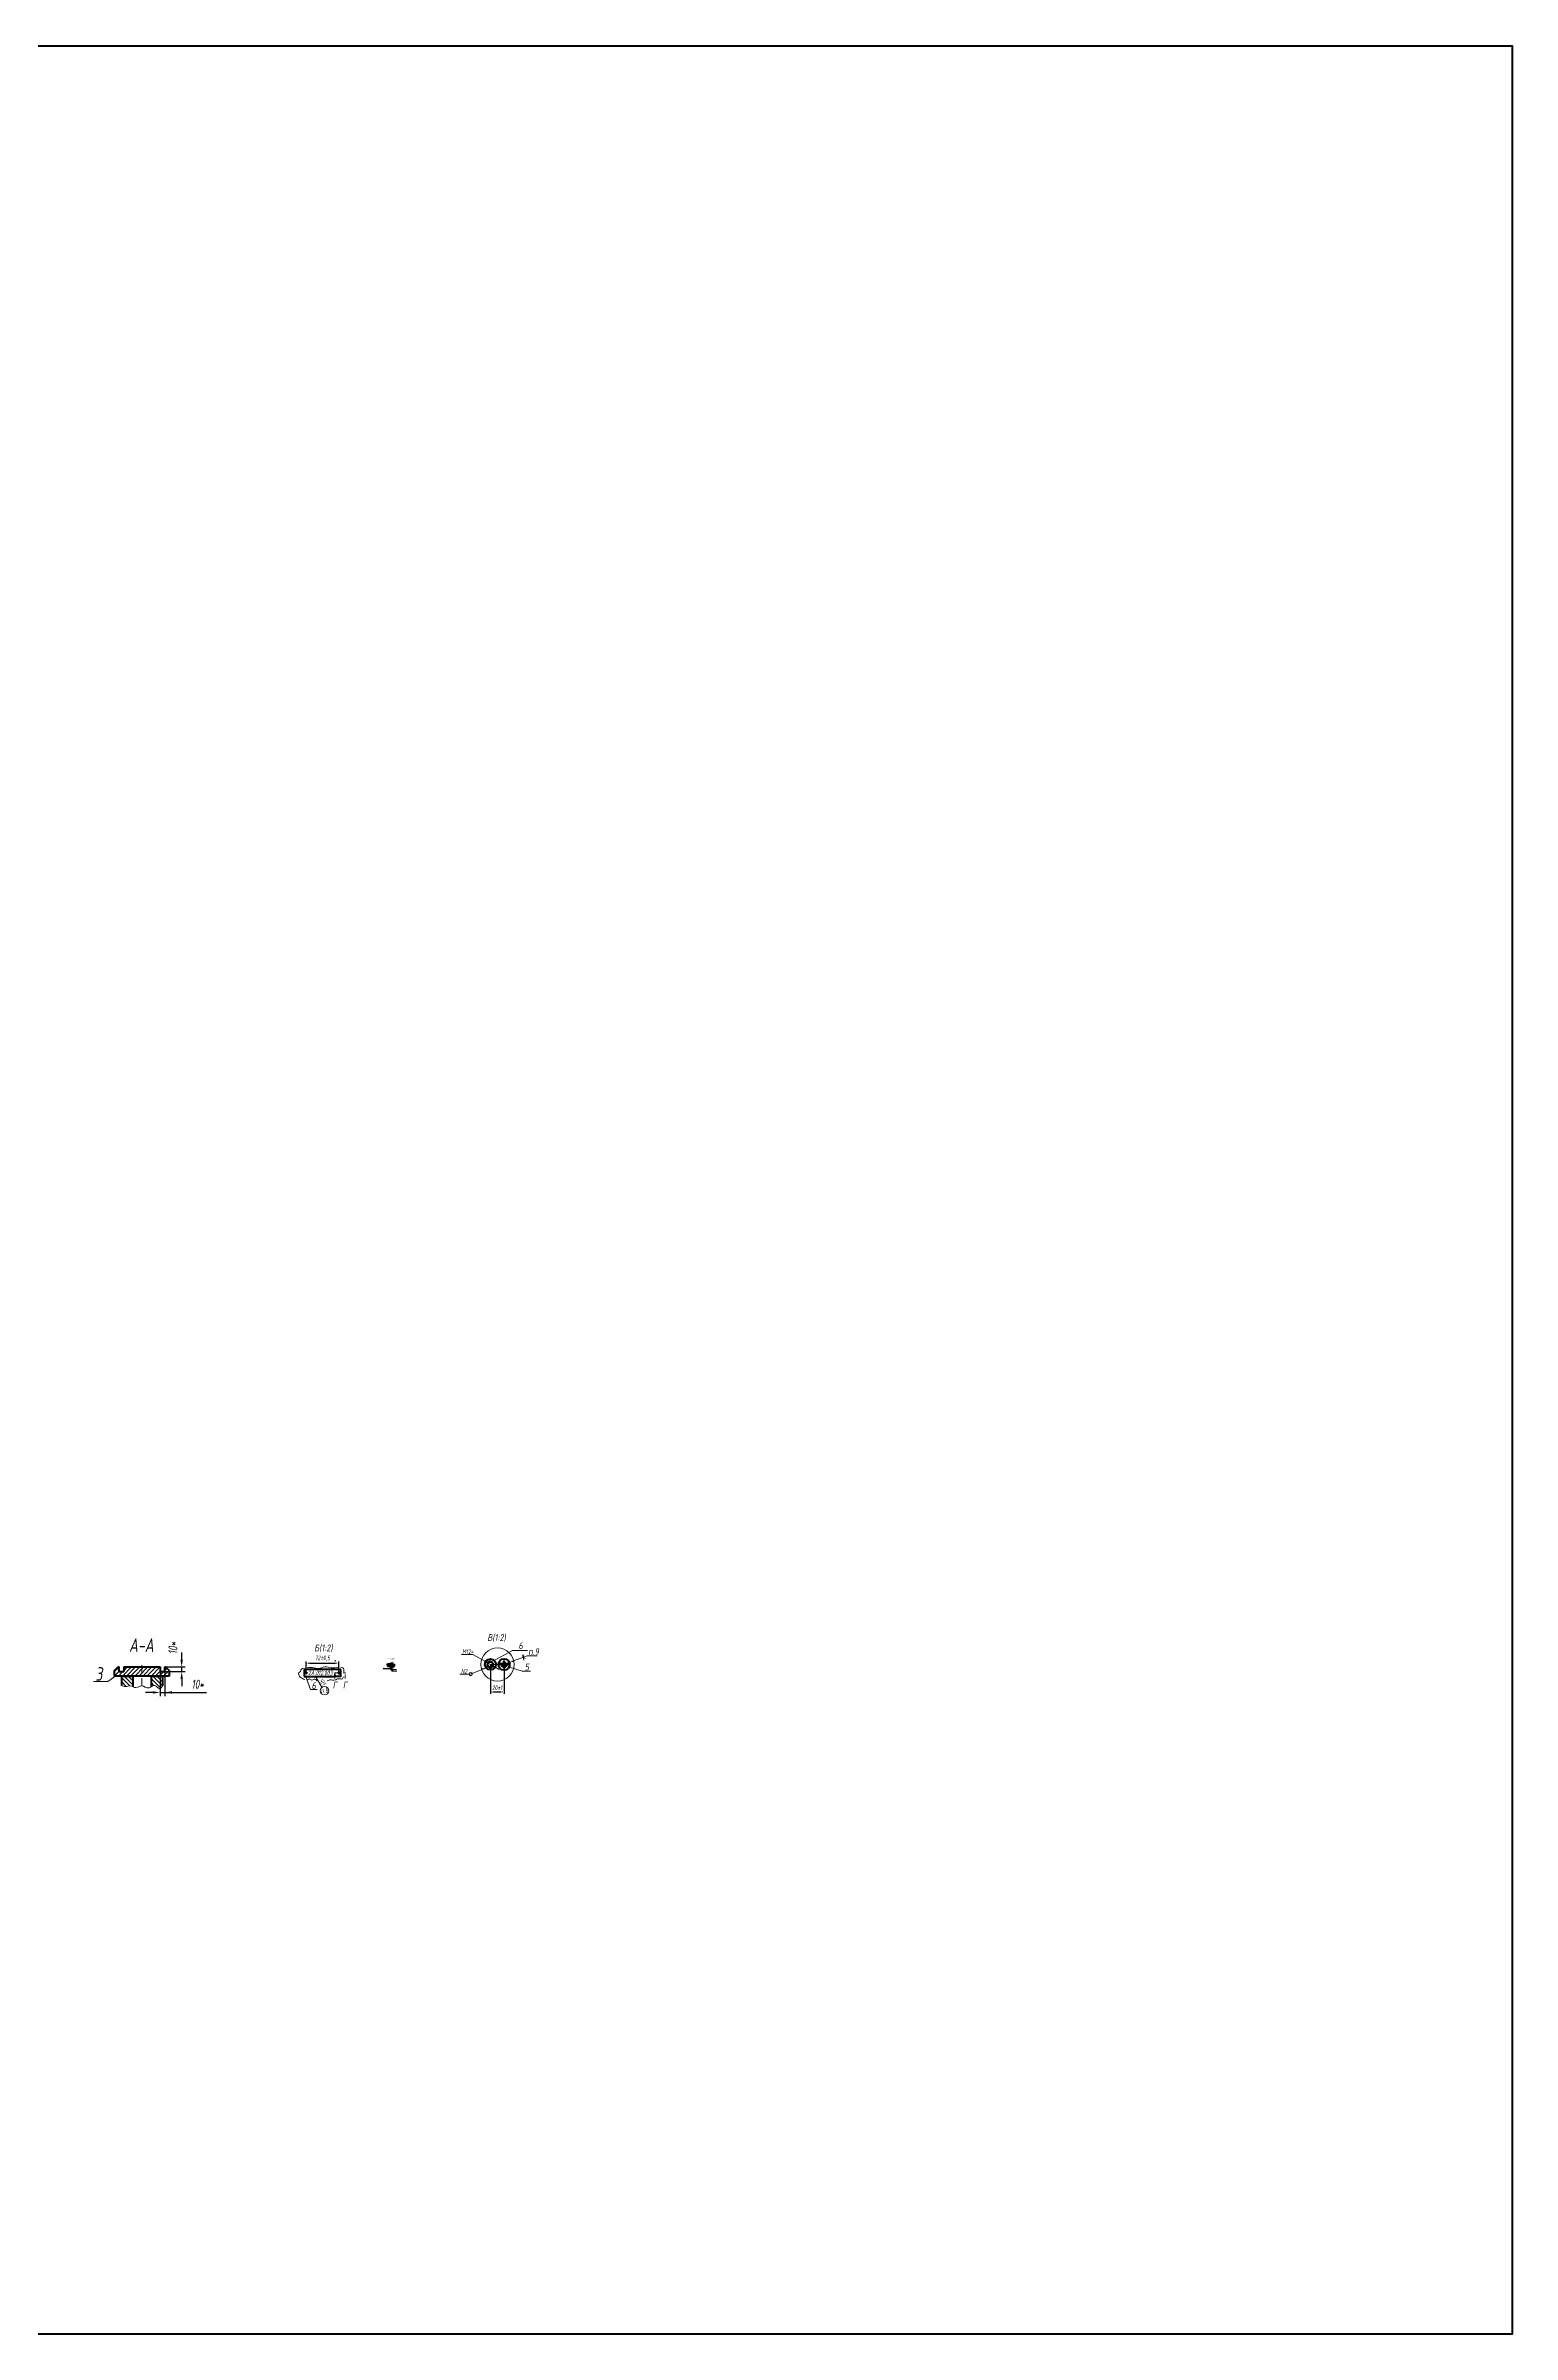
# Model space of a CAD drawing. Header units: millimetres. Extents: x 46486 to 69721, y 30372 to 52690.
# Drawn here: x 49537 to 52757, y 31517 to 36541 of the extents above; entities that cross this region are included whole.
import ezdxf

# ---------------------------------------------------------------- set-up
doc = ezdxf.new("R2010")
doc.units = ezdxf.units.MM
doc.linetypes.add('CENTER2', pattern=[28.575, 19.05, -3.175, 3.175, -3.175])
doc.linetypes.add('CENTERX2', pattern=[20.32, 12.7, -2.54, 2.54, -2.54])
doc.layers.add('РАЗМЕРЫ', color=7, linetype='Continuous', lineweight=18)
doc.styles.get("Standard").update_dxf_attribs({"font": 'simplex.shx', "width": 0.7, "oblique": 10})
doc.dimstyles.new('Stand2', dxfattribs={"dimtxt": 10, "dimasz": 8, "dimexe": 4, "dimexo": 0, "dimgap": 4, "dimtad": 1, "dimdec": 0, "dimzin": 0, "dimdsep": 46, "dimtxsty": 'Standard', "dimcen": 0, "dimadec": 0, "dimazin": 0, "dimtfac": 1, "dimtdec": 0, "dimtmove": 0, "dimatfit": 3, "dimfxl": 0.18, "dimtolj": 1, "dimtzin": 0, "dimarcsym": 0})
doc.dimstyles.new('STAND2-1', dxfattribs={"dimtxt": 2.5, "dimasz": 2, "dimexe": 2, "dimexo": 0, "dimgap": 1, "dimtad": 1, "dimdec": 0, "dimzin": 0, "dimdsep": 46, "dimtxsty": 'Standard', "dimcen": 0, "dimadec": 0, "dimazin": 0, "dimtfac": 1, "dimtdec": 0, "dimtmove": 0, "dimatfit": 3, "dimfxl": 3, "dimtolj": 1, "dimtzin": 0, "dimarcsym": 1})
doc.dimstyles.new('Stand4', dxfattribs={"dimtxt": 20, "dimasz": 16, "dimexe": 8, "dimexo": 0, "dimgap": 8, "dimtad": 1, "dimdec": 0, "dimzin": 0, "dimdsep": 46, "dimtxsty": 'Standard', "dimcen": 0, "dimadec": 0, "dimazin": 0, "dimtfac": 1, "dimtdec": 0, "dimtmove": 0, "dimatfit": 3, "dimfxl": 0.18, "dimtolj": 1, "dimtzin": 0, "dimarcsym": 0})

# ---------------------------------------------------------------- blocks, each defined once
blk = doc.blocks.new('*D5994')
at = {"layer": 'РАЗМЕРЫ', "color": 0, "lineweight": 18, "insert": (49747.1, 33029.3), "char_height": 30, "attachment_point": 5, "rotation": 359.8985}
blk.add_mtext('\\A1;А-А', dxfattribs=at)
blk = doc.blocks.new('*D5995')
at = {"layer": 'РАЗМЕРЫ', "color": 0, "lineweight": 18, "insert": (49653.7, 32966.1), "char_height": 30, "attachment_point": 5, "rotation": 359.8985}
blk.add_mtext('\\A1;3', dxfattribs=at)
blk = doc.blocks.new('*D5996')
at = {"layer": 'DEFPOINTS', "color": 0, "lineweight": 18}
for p in [(49798.3, 32981.4), (49798.3, 32971.4), (49835.6, 32981.4)]:
    blk.add_point(p, dxfattribs=at)
at = {"layer": 'РАЗМЕРЫ', "color": 0, "lineweight": -2}
for p, q in [((49835.6, 32997.4), (49835.6, 33013.4)), ((49798.3, 32981.4), (49843.6, 32981.4)), ((49798.3, 32971.4), (49843.6, 32971.4)), ((49835.6, 32971.4), (49835.6, 32981.4)), ((49835.6, 32955.4), (49835.6, 32939.4))]:
    blk.add_line(p, q, dxfattribs=at)
at = {"layer": 'РАЗМЕРЫ', "color": 0, "lineweight": 18}
for points in [[(49832.9, 32997.4), (49838.2, 32997.4), (49835.6, 32981.4)], [(49838.2, 32955.4), (49832.9, 32955.4), (49835.6, 32971.4)]]:
    blk.add_solid(points, dxfattribs=at)
at = {"layer": 'РАЗМЕРЫ', "color": 0, "lineweight": 18, "insert": (49816.4, 33022.9), "char_height": 20, "attachment_point": 5, "rotation": 90}
blk.add_mtext('\\A1;10*', dxfattribs=at)
blk = doc.blocks.new('*D5997')
at = {"layer": 'DEFPOINTS', "color": 0, "lineweight": 18}
for p in [(49788.3, 32971.4), (49798.3, 32971.4), (49798.3, 32925.5)]:
    blk.add_point(p, dxfattribs=at)
at = {"layer": 'РАЗМЕРЫ', "color": 0, "lineweight": -2}
for p, q in [((49788.3, 32971.4), (49788.3, 32917.5)), ((49798.3, 32971.4), (49798.3, 32917.5)), ((49772.3, 32925.5), (49756.3, 32925.5)), ((49788.3, 32925.5), (49798.3, 32925.5)), ((49798.3, 32925.5), (49889.9, 32925.5)), ((49798.3, 32925.5), (49889.9, 32925.5)), ((49814.3, 32925.5), (49830.3, 32925.5))]:
    blk.add_line(p, q, dxfattribs=at)
at = {"layer": 'РАЗМЕРЫ', "color": 0, "lineweight": 18}
for points in [[(49772.3, 32922.9), (49772.3, 32928.2), (49788.3, 32925.5)], [(49814.3, 32928.2), (49814.3, 32922.9), (49798.3, 32925.5)]]:
    blk.add_solid(points, dxfattribs=at)
at = {"layer": 'РАЗМЕРЫ', "color": 0, "lineweight": 18, "insert": (49870.7, 32943.5), "char_height": 20, "attachment_point": 5}
blk.add_mtext('\\A1;10*', dxfattribs=at)
blk = doc.blocks.new('*D5998')
at = {"layer": 'DEFPOINTS', "color": 0, "lineweight": 18}
for p in [(50108.8, 32968.1), (50180.8, 32989.8), (50180.8, 32968.1)]:
    blk.add_point(p, dxfattribs=at)
at = {"layer": 'РАЗМЕРЫ', "color": 0, "lineweight": -2}
for p, q in [((50108.8, 32968.1), (50108.8, 32993.8)), ((50116.8, 32989.8), (50172.8, 32989.8)), ((50180.8, 32968.1), (50180.8, 32993.8))]:
    blk.add_line(p, q, dxfattribs=at)
at = {"layer": 'РАЗМЕРЫ', "color": 0, "lineweight": 18}
for points in [[(50116.8, 32991.2), (50116.8, 32988.5), (50108.8, 32989.8)], [(50172.8, 32988.5), (50172.8, 32991.2), (50180.8, 32989.8)]]:
    blk.add_solid(points, dxfattribs=at)
at = {"layer": 'РАЗМЕРЫ', "color": 0, "lineweight": 18, "insert": (50144.8, 33000.2), "char_height": 10, "attachment_point": 5}
blk.add_mtext('\\A1;72±0,5', dxfattribs=at)
blk = doc.blocks.new('*D5999')
at = {"layer": 'РАЗМЕРЫ', "color": 0, "lineweight": 18, "insert": (50140.1, 32968.3), "char_height": 10, "attachment_point": 5, "rotation": 359.6202}
blk.add_mtext('\\A1;2А.012.003', dxfattribs=at)
blk = doc.blocks.new('*D6000')
at = {"layer": 'РАЗМЕРЫ', "color": 0, "lineweight": 18, "insert": (50146.9, 33022.4), "char_height": 15, "attachment_point": 5, "rotation": 359.8985}
blk.add_mtext('\\A1;Б(1:2)', dxfattribs=at)
blk = doc.blocks.new('*D6001')
at = {"layer": 'РАЗМЕРЫ', "color": 0, "lineweight": 18, "insert": (50149.2, 32929.9), "char_height": 10, "attachment_point": 5, "rotation": 4.759}
blk.add_mtext('\\A1;п.8', dxfattribs=at)
blk = doc.blocks.new('*D6002')
at = {"layer": 'РАЗМЕРЫ', "color": 0, "lineweight": 18, "insert": (50145.2, 32948.6), "char_height": 10, "attachment_point": 5, "rotation": 304.2193}
blk.add_mtext('\\A1;ЧН', dxfattribs=at)
blk = doc.blocks.new('*D6003')
at = {"layer": 'РАЗМЕРЫ', "color": 0, "lineweight": 18, "insert": (50125.6, 32940.6), "char_height": 15, "attachment_point": 5, "rotation": 0.1751}
blk.add_mtext('\\A1;6', dxfattribs=at)
blk = doc.blocks.new('*D6004')
at = {"layer": 'РАЗМЕРЫ', "color": 0, "lineweight": 18, "insert": (50172.1, 32941.9), "char_height": 15, "attachment_point": 5, "rotation": 359.8985}
blk.add_mtext('\\A1;Г', dxfattribs=at)
blk = doc.blocks.new('*D6005')
at = {"layer": 'РАЗМЕРЫ', "color": 0, "lineweight": 18, "insert": (50194.5, 32941.9), "char_height": 15, "attachment_point": 5, "rotation": 359.8985}
blk.add_mtext('\\A1;Г', dxfattribs=at)
blk = doc.blocks.new('*D6006')
at = {"layer": 'РАЗМЕРЫ', "color": 0, "lineweight": 18, "insert": (50527.1, 33045.2), "char_height": 15, "attachment_point": 5, "rotation": 359.8985}
blk.add_mtext('\\A1;В(1:2)', dxfattribs=at)
blk = doc.blocks.new('*D6007')
at = {"layer": 'РАЗМЕРЫ', "color": 0, "lineweight": 18, "insert": (50579.9, 33028.3), "char_height": 15, "attachment_point": 5, "rotation": 0.1015}
blk.add_mtext('\\A1;6', dxfattribs=at)
blk = doc.blocks.new('*D6008')
at = {"layer": 'РАЗМЕРЫ', "color": 0, "lineweight": 18, "insert": (50593.7, 32981.5), "char_height": 15, "attachment_point": 5, "rotation": 0.1015}
blk.add_mtext('\\A1;5', dxfattribs=at)
blk = doc.blocks.new('*D6009')
at = {"layer": 'РАЗМЕРЫ', "color": 0, "lineweight": 18, "insert": (50608.2, 33014.8), "char_height": 15, "attachment_point": 5, "rotation": 0.1015}
blk.add_mtext('\\A1;п.9', dxfattribs=at)
blk = doc.blocks.new('*D6010')
at = {"layer": 'DEFPOINTS', "color": 0, "lineweight": 18}
for p in [(50513.4, 32987), (50543.4, 32987), (50543.4, 32926.5)]:
    blk.add_point(p, dxfattribs=at)
at = {"layer": 'РАЗМЕРЫ', "color": 0, "lineweight": -2}
for p, q in [((50513.4, 32987), (50513.4, 32922.5)), ((50543.4, 32987), (50543.4, 32922.5)), ((50521.4, 32926.5), (50535.4, 32926.5))]:
    blk.add_line(p, q, dxfattribs=at)
at = {"layer": 'РАЗМЕРЫ', "color": 0, "lineweight": 18}
for points in [[(50521.4, 32927.9), (50521.4, 32925.2), (50513.4, 32926.5)], [(50535.4, 32925.2), (50535.4, 32927.9), (50543.4, 32926.5)]]:
    blk.add_solid(points, dxfattribs=at)
at = {"layer": 'РАЗМЕРЫ', "color": 0, "lineweight": 18, "insert": (50528.4, 32935.9), "char_height": 10, "attachment_point": 5}
blk.add_mtext('\\A1;20±1', dxfattribs=at)
blk = doc.blocks.new('*D6011')
at = {"layer": 'РАЗМЕРЫ', "color": 0, "lineweight": 18, "insert": (50464.1, 33015.2), "char_height": 10, "attachment_point": 5, "rotation": 0.1015}
blk.add_mtext('\\A1;М12*', dxfattribs=at)
blk = doc.blocks.new('*D6012')
at = {"layer": 'РАЗМЕРЫ', "color": 0, "lineweight": 18, "insert": (50455.8, 32971.9), "char_height": 10, "attachment_point": 5, "rotation": 0.1015}
blk.add_mtext('\\A1;N2', dxfattribs=at)
blk = doc.blocks.new('*D6013')
at = {"layer": 'РАЗМЕРЫ', "color": 0, "lineweight": 18, "insert": (50295.9, 32999.3), "char_height": 3.75, "attachment_point": 5, "rotation": 359.8985}
blk.add_mtext('\\A1;Г-Г(2:1)', dxfattribs=at)
blk = doc.blocks.new('*D6014')
at = {"layer": 'РАЗМЕРЫ', "color": 0, "lineweight": 18, "insert": (50299, 32992.5), "char_height": 3.75, "attachment_point": 5, "rotation": 359.8985}
blk.add_mtext('\\A1;7', dxfattribs=at)
blk = doc.blocks.new('*D6015')
at = {"layer": 'DEFPOINTS', "color": 0, "lineweight": 18}
for p in [(50294.3, 32982), (50295.9, 32982), (50295.9, 32977)]:
    blk.add_point(p, dxfattribs=at)
at = {"layer": 'РАЗМЕРЫ', "color": 0, "lineweight": -2}
for p, q in [((50294.3, 32977), (50278.2, 32977)), ((50294.3, 32977), (50278.2, 32977)), ((50292.3, 32977), (50290.3, 32977)), ((50294.3, 32982), (50294.3, 32975)), ((50294.3, 32977), (50295.9, 32977)), ((50295.9, 32982), (50295.9, 32975)), ((50297.9, 32977), (50299.9, 32977))]:
    blk.add_line(p, q, dxfattribs=at)
at = {"layer": 'РАЗМЕРЫ', "color": 0, "lineweight": 18}
for points in [[(50292.3, 32976.7), (50292.3, 32977.3), (50294.3, 32977)], [(50297.9, 32977.3), (50297.9, 32976.7), (50295.9, 32977)]]:
    blk.add_solid(points, dxfattribs=at)
at = {"layer": 'РАЗМЕРЫ', "color": 0, "lineweight": 18, "insert": (50282.8, 32979.3), "char_height": 2.5, "attachment_point": 5}
blk.add_mtext('\\A1;М3-7Н', dxfattribs=at)
blk = doc.blocks.new('*D6016')
at = {"layer": 'РАЗМЕРЫ', "color": 0, "lineweight": 18, "insert": (50303.5, 32974), "char_height": 2.5, "attachment_point": 5, "rotation": 359.8985}
blk.add_mtext('\\A1;Ra 6,3', dxfattribs=at)

msp = doc.modelspace()

# ---------------------------------------------------------------- hatches: boundary and pattern name
at = {"layer": 'РАЗМЕРЫ', "lineweight": 18}
h = msp.add_hatch(dxfattribs=at)
h.set_pattern_fill('ANSI31', color=256, scale=2)
h.set_pattern_definition([(45, (-1077454.003, -805168.538), (-4.49012806, 4.49012806), [])])
edge = h.paths.add_edge_path()
edge.add_line((49688.32, 32961.41), (49808.32, 32961.41))
edge.add_line((49688.32, 32961.41), (49688.32, 32973.41))
edge.add_line((49688.32, 32973.41), (49696.32, 32981.41))
edge.add_line((49696.32, 32981.41), (49698.32, 32981.41))
edge.add_line((49698.32, 32971.41), (49698.32, 32981.41))
edge.add_line((49698.32, 32971.41), (49708.32, 32971.41))
edge.add_line((49708.32, 32981.41), (49708.32, 32971.41))
edge.add_line((49708.32, 32981.41), (49788.32, 32981.41))
edge.add_line((49788.32, 32981.41), (49788.32, 32971.41))
edge.add_line((49788.32, 32971.41), (49798.32, 32971.41))
edge.add_line((49798.32, 32971.41), (49798.32, 32981.41))
edge.add_line((49798.32, 32981.41), (49800.32, 32981.41))
edge.add_line((49800.32, 32981.41), (49808.32, 32973.41))
edge.add_line((49808.32, 32973.41), (49808.32, 32961.41))
h = msp.add_hatch(dxfattribs=at)
h.set_pattern_fill('ANSI31', color=256, scale=2, angle=90)
h.set_pattern_definition([(135, (-1077454.003, -805168.538), (-4.49012806, -4.49012806), [])])
edge = h.paths.add_edge_path()
edge.add_spline(control_points=[(49768.32, 32937.51), (49771.17, 32939.42), (49777.82, 32945.06), (49786.38, 32928.81), (49791.3, 32936.77), (49793.32, 32940.04)], knot_values=[67.6653919, 67.6653919, 67.6653919, 67.6653919, 76.9127538, 89.8519197, 98.9022841, 98.9022841, 98.9022841, 98.9022841], weights=[1, 1, 1, 1, 1, 1], degree=3, periodic=0)
edge.add_line((49768.32, 32961.41), (49768.32, 32937.51))
edge.add_line((49768.32, 32961.41), (49793.32, 32961.41))
edge.add_line((49793.32, 32961.41), (49793.32, 32940.04))
edge = h.paths.add_edge_path()
edge.add_line((49703.32, 32961.41), (49703.32, 32940.95))
edge.add_line((49703.32, 32961.41), (49728.32, 32961.41))
edge.add_line((49728.32, 32961.41), (49728.32, 32938.31))
edge.add_spline(control_points=[(49703.32, 32940.95), (49706.41, 32939.66), (49712.77, 32936.98), (49721.35, 32941.42), (49726.48, 32939.16), (49728.32, 32938.31)], knot_values=[0, 0, 0, 0, 9.6504101, 19.8673542, 25.6651638, 25.6651638, 25.6651638, 25.6651638], weights=[1, 1, 1, 1, 1, 1], degree=3, periodic=0)
h = msp.add_hatch(color=0, dxfattribs=at)
h.dxf.hatch_style = 1
h.paths.add_polyline_path([(50172.15, 32968.42), (50173.15, 32962.42), (50171.15, 32962.42)])
h = msp.add_hatch(color=0, dxfattribs=at)
h.dxf.hatch_style = 1
h.paths.add_polyline_path([(50195.49, 32962.42), (50193.49, 32962.42), (50194.49, 32968.42)])
h = msp.add_hatch(dxfattribs=at)
h.set_pattern_fill('ANSI31', color=256, scale=0.25, angle=90)
h.set_pattern_definition([(135, (-1074389.4981, -807896.0214), (-0.56126600757, -0.56126600757), [])])
edge = h.paths.add_edge_path()
edge.add_spline(control_points=[(50293.5, 32981.98), (50293.17, 32981.98), (50292.35, 32981.98), (50291.16, 32982.71), (50289.75, 32981.91), (50288.31, 32983.06), (50288.62, 32984.63), (50287.54, 32985.86), (50287.93, 32986.82), (50287.95, 32987.32)], knot_values=[0, 0, 0, 0, 0.9734268, 2.4618059, 3.7743078, 5.2073745, 6.8432284, 8.1362824, 9.603595, 9.603595, 9.603595, 9.603595], weights=[1, 1, 1, 1, 1, 1, 1, 1, 1, 1], degree=3, periodic=0)
edge.add_line((50287.95, 32987.32), (50294.28, 32987.32))
edge.add_line((50294.28, 32982.02), (50294.28, 32987.32))
edge.add_spline(control_points=[(50293.5, 32981.98), (50293.76, 32982), (50294.02, 32982.02), (50294.28, 32982.02), (50294.28, 32982.02)], knot_values=[0, 0, 0, 0, 0.7850896, 0.7850898, 0.7850898, 0.7850898, 0.7850898], weights=[1, 1, 1, 1, 1], degree=3, periodic=0)
edge = h.paths.add_edge_path()
edge.add_line((50295.88, 32987.32), (50301.93, 32987.32))
edge.add_line((50301.93, 32987.32), (50301.92, 32982.34))
edge.add_spline(control_points=[(50295.88, 32982.02), (50296.61, 32982.04), (50297.97, 32982.58), (50299.76, 32981.59), (50300.94, 32982.45), (50301.62, 32982.37), (50301.92, 32982.34)], knot_values=[2.3935937, 2.3935937, 2.3935937, 2.3935937, 4.5853584, 6.5524141, 7.6387886, 8.5449006, 8.5449006, 8.5449006, 8.5449006], weights=[1, 1, 1, 1, 1, 1, 1], degree=3, periodic=0)
edge.add_line((50295.88, 32987.32), (50295.88, 32982.02))
h = msp.add_hatch(dxfattribs=at)
h.set_pattern_fill('ANSI31', color=256, scale=0.25)
h.set_pattern_definition([(45, (-1074389.4981, -807896.0214), (-0.56126600757, 0.56126600757), [])])
edge = h.paths.add_edge_path()
edge.add_spline(control_points=[(50287.95, 32987.32), (50287.95, 32987.32), (50287.97, 32987.66), (50287.89, 32987.99), (50287.82, 32988.32)], knot_values=[9.603595, 9.603595, 9.603595, 9.603595, 9.6035953, 10.6115777, 10.6115777, 10.6115777, 10.6115777], weights=[1, 1, 1, 1, 1], degree=3, periodic=0)
edge.add_line((50287.82, 32988.32), (50294.18, 32988.32))
edge.add_line((50294.18, 32988.32), (50294.18, 32987.32))
edge.add_line((50287.95, 32987.32), (50294.18, 32987.32))
edge = h.paths.add_edge_path()
edge.add_line((50299.14, 32988.32), (50299.14, 32987.32))
edge.add_line((50295.98, 32987.32), (50299.14, 32987.32))
edge.add_line((50295.98, 32988.32), (50295.98, 32987.32))
edge.add_line((50295.98, 32988.32), (50299.14, 32988.32))
h = msp.add_hatch(color=0, dxfattribs=at)
h.dxf.hatch_style = 1
h.paths.add_polyline_path([(50295.11, 32975.14), (50294.28, 32976.99), (50295.67, 32975.51)])
h = msp.add_hatch(color=0, dxfattribs=at)
h.dxf.hatch_style = 1
h.paths.add_polyline_path([(50493.72, 32978.02), (50496.07, 32976.38), (50504, 32979.55)])
h = msp.add_hatch(color=0, dxfattribs=at)
h.dxf.hatch_style = 1
edge = h.paths.add_edge_path()
edge.add_arc((50513.44, 32986.96), 12, 325.86157, 335.3562)
edge.add_line((50524.35, 32981.95), (50519.62, 32983.67))
edge.add_arc((50513.44, 32986.96), 7, 329.24725, 331.97049, ccw=False)
edge.add_line((50519.45, 32983.38), (50523.37, 32980.22))
edge = h.paths.add_edge_path()
edge.add_line((50524.35, 32981.95), (50526.29, 32981.25))
edge.add_line((50526.29, 32981.25), (50524.98, 32978.92))
edge.add_line((50524.98, 32978.92), (50523.37, 32980.22))
edge.add_arc((50513.44, 32986.96), 12, 325.86157, 335.3562)
edge = h.paths.add_edge_path()
edge.add_arc((50513.44, 32986.96), 12, 145.86153, 155.35617)
edge.add_line((50502.53, 32991.96), (50500.59, 32992.67))
edge.add_line((50500.59, 32992.67), (50501.9, 32994.99))
edge.add_line((50501.9, 32994.99), (50503.51, 32993.69))
edge = h.paths.add_edge_path()
edge.add_line((50507.42, 32990.54), (50503.51, 32993.69))
edge.add_arc((50513.44, 32986.96), 12, 145.86153, 155.35617)
edge.add_line((50502.53, 32991.96), (50507.26, 32990.25))
edge.add_arc((50513.44, 32986.96), 7, 149.24725, 151.97049, ccw=False)
edge = h.paths.add_edge_path()
edge.add_line((50518.67, 32984.01), (50519.62, 32983.67))
edge.add_arc((50513.44, 32986.96), 7, 329.24725, 331.97049, ccw=False)
edge.add_line((50519.45, 32983.38), (50518.67, 32984.01))
edge = h.paths.add_edge_path()
edge.add_line((50508.21, 32989.9), (50507.42, 32990.54))
edge.add_arc((50513.44, 32986.96), 7, 149.24725, 151.97049)
edge.add_line((50507.26, 32990.25), (50508.21, 32989.9))
h = msp.add_hatch(color=256, dxfattribs=at)
h.dxf.hatch_style = 1
h.paths.add_polyline_path([(50555.25, 32991.04), (50563.96, 32996.23), (50564.57, 32994.67), (50565.18, 32993.12)])

# ---------------------------------------------------------------- linework, layer by layer
at = {"color": 7, "linetype": 'Continuous', "lineweight": 40}
for p, q in [((49688.32, 32973.41), (49696.32, 32981.41)), ((49688.32, 32961.41), (49688.32, 32973.41)), ((49808.32, 32961.41), (49688.32, 32961.41)), ((49696.32, 32981.41), (49698.32, 32981.41)), ((49698.32, 32971.41), (49698.32, 32981.41)), ((49698.32, 32971.41), (49708.32, 32971.41)), ((49703.32, 32961.41), (49703.32, 32940.95)), ((49703.32, 32961.41), (49728.32, 32961.41)), ((49708.32, 32981.41), (49708.32, 32971.41)), ((49708.32, 32981.41), (49788.32, 32981.41)), ((49728.32, 32961.41), (49728.32, 32938.31)), ((49768.32, 32961.41), (49768.32, 32937.51)), ((49768.32, 32961.41), (49793.32, 32961.41)), ((49788.32, 32981.41), (49788.32, 32971.41)), ((49788.32, 32971.41), (49798.32, 32971.41)), ((49793.32, 32961.41), (49793.32, 32940.04)), ((49798.32, 32971.41), (49798.32, 32981.41)), ((49798.32, 32981.41), (49800.32, 32981.41)), ((49800.32, 32981.41), (49808.32, 32973.41)), ((49808.32, 32973.41), (49808.32, 32961.41)), ((50534.81, 32988.96), (50542.54, 32988.96)), ((50552.07, 32987.16), (50534.81, 32987.16)), ((50538.41, 32985.36), (50548.47, 32985.36)), ((50548.47, 32983.56), (50538.41, 32983.56)), ((50542.01, 32981.76), (50544.87, 32981.76)), ((50544.87, 32979.96), (50542.01, 32979.96)), ((50542.54, 32993.06), (50542.54, 32988.96)), ((50544.34, 32993.06), (50544.34, 32988.96)), ((50544.34, 32988.96), (50552.07, 32988.96))]:
    msp.add_line(p, q, dxfattribs=at)
at = {"color": 7, "linetype": 'Continuous', "lineweight": 18}
msp.add_circle((50529.01, 32986.75), 36.35, dxfattribs=at)
at = {"color": 7, "linetype": 'Continuous', "lineweight": 40}
for centre, radius in [((50513.44, 32986.96), 12), ((50513.44, 32986.96), 6), ((50543.44, 32986.96), 12.5)]:
    msp.add_circle(centre, radius, dxfattribs=at)
for centre, start, end in [((50534.81, 32988.06), 89.99975, 180.00024), ((50534.81, 32988.06), 179.99974, 270.00028), ((50538.41, 32984.46), 89.99972, 180.00026), ((50538.41, 32984.46), 179.99975, 270.00027), ((50542.01, 32980.86), 89.99972, 180.00025), ((50542.01, 32980.86), 179.99977, 270.00023), ((50543.44, 32993.06), 89.99977, 180.00023), ((50543.44, 32993.06), 359.99977, 90.00023), ((50544.87, 32980.86), 359.99975, 90.00028), ((50544.87, 32980.86), 269.99977, 0.00023), ((50548.47, 32984.46), 359.99974, 90.00028), ((50548.47, 32984.46), 269.99973, 0.00025), ((50552.07, 32988.06), 359.99976, 90.00025), ((50552.07, 32988.06), 269.99972, 0.00026)]:
    msp.add_arc(centre, 0.9, start, end, dxfattribs=at)
at = {"layer": 'РАЗМЕРЫ', "color": 0, "lineweight": 18}
for p, q in [((50474.82, 33008.71), (50450.18, 33008.71)), ((50501.24, 32993.83), (50474.82, 33008.71)), ((50519.15, 32994.1), (50562.37, 33017.84)), ((50562.37, 33017.84), (50595.19, 33017.84)), ((50107.07, 32968.12), (50110.65, 32968.12)), ((50107.29, 32961.72), (50118.75, 32931.85)), ((50107.55, 32967.37), (50109.91, 32969.18)), ((50107.77, 32967.07), (50110.14, 32968.88)), ((50108.85, 32969.82), (50108.85, 32966.28)), ((50128.91, 32961.96), (50143.37, 32936.76)), ((50171.15, 32962.42), (50172.15, 32968.42)), ((50173.15, 32962.42), (50171.15, 32962.42)), ((50176.59, 32968.42), (50171.52, 32968.42)), ((50172.15, 32968.42), (50173.15, 32962.42)), ((50172.15, 32962.42), (50172.15, 32955.87)), ((50172.85, 32993.67), (50172.85, 32996.34)), ((50172.85, 32996.34), (50172.85, 32996.34)), ((50179.07, 32968.12), (50182.65, 32968.12)), ((50179.55, 32967.37), (50181.91, 32969.18)), ((50179.77, 32967.07), (50182.14, 32968.88)), ((50180.85, 32969.82), (50180.85, 32966.28)), ((50195.12, 32968.42), (50190.04, 32968.42)), ((50194.49, 32962.42), (50194.49, 32955.87)), ((50297.56, 32972.06), (50295.39, 32975.33)), ((50295.65, 32988.83), (50297.49, 32990.42)), ((50298.12, 32972.66), (50296.8, 32974.95)), ((50297.49, 32990.42), (50300.36, 32990.42)), ((50297.56, 32972.06), (50308.11, 32972.12)), ((50298.12, 32972.66), (50300.14, 32976.16)), ((50300.14, 32976.16), (50307.46, 32976.23)), ((50470.15, 32965.78), (50446.42, 32965.78)), ((50470.15, 32965.78), (50504, 32979.55)), ((50501.9, 32994.99), (50500.59, 32992.67)), ((50500.59, 32992.67), (50508.21, 32989.9)), ((50508.21, 32989.9), (50501.9, 32994.99)), ((50518.67, 32984.01), (50508.21, 32989.9)), ((50524.98, 32978.92), (50518.67, 32984.01)), ((50518.67, 32984.01), (50526.29, 32981.25)), ((50525.64, 32980.09), (50524.98, 32978.92)), ((50526.29, 32981.25), (50525.64, 32980.09)), ((50532.61, 32976.16), (50525.64, 32980.09)), ((50553.06, 32981.76), (50583.13, 32972.35)), ((50564.48, 32994.7), (50594.33, 33005.86)), ((50583.13, 32972.35), (50601.52, 32972.46)), ((50583.68, 33008.05), (50586.62, 32996.51)), ((50585.15, 33002.28), (50587.2, 33007.92)), ((50585.15, 33002.28), (50590.79, 33000.23)), ((50594.33, 33005.86), (50616.44, 33005.86))]:
    msp.add_line(p, q, dxfattribs=at)
at = {"layer": 'РАЗМЕРЫ', "lineweight": 18}
for p, q in [((49693.49, 32963.74), (49673.45, 32949.43)), ((50513.44, 32986.96), (50543.44, 32986.96)), ((49673.45, 32949.43), (49642.12, 32949.43)), ((50118.75, 32931.85), (50133.28, 32931.85))]:
    msp.add_line(p, q, dxfattribs=at)
at = {"layer": 'РАЗМЕРЫ', "linetype": 'CENTER2', "lineweight": 18}
msp.add_line((49748.32, 32985.65), (49748.32, 32940.12), dxfattribs=at)
at = {"layer": 'РАЗМЕРЫ', "color": 0, "lineweight": 40}
for p, q in [((50104.85, 32975.62), (50104.85, 32960.62)), ((50184.85, 32975.62), (50104.85, 32975.62)), ((50104.85, 32960.62), (50170.27, 32960.62)), ((50184.85, 32960.62), (50173.56, 32960.62)), ((50184.85, 32960.62), (50184.85, 32975.62)), ((50287.82, 32988.32), (50299.14, 32988.32)), ((50299.14, 32987.32), (50287.95, 32987.32)), ((50296.58, 32988.32), (50293.58, 32988.32)), ((50294.28, 32988.32), (50294.18, 32988.32)), ((50294.18, 32988.32), (50294.18, 32987.32)), ((50294.28, 32982.02), (50294.28, 32988.32)), ((50294.28, 32988.32), (50294.38, 32988.32)), ((50294.28, 32982.52), (50295.88, 32982.52)), ((50294.28, 32982.52), (50294.47, 32982.32)), ((50294.38, 32988.32), (50294.38, 32982.02)), ((50294.47, 32982.32), (50295.68, 32982.32)), ((50294.88, 32989.16), (50294.88, 32989.41)), ((50294.88, 32989.41), (50294.88, 32989.16)), ((50294.88, 32989.16), (50295.28, 32989.16)), ((50295.08, 32982.32), (50295.08, 32982.52)), ((50295.28, 32989.16), (50295.28, 32989.41)), ((50295.88, 32982.52), (50295.68, 32982.32)), ((50295.88, 32988.32), (50295.78, 32988.32)), ((50295.78, 32988.32), (50295.78, 32982.02)), ((50295.88, 32982.32), (50295.88, 32988.32)), ((50295.88, 32988.32), (50295.88, 32982.02)), ((50295.88, 32988.32), (50295.98, 32988.32)), ((50295.98, 32988.32), (50295.98, 32987.32)), ((50299.14, 32988.32), (50299.14, 32987.32)), ((50299.14, 32987.32), (50301.93, 32987.32)), ((50301.93, 32987.32), (50301.92, 32982.34))]:
    msp.add_line(p, q, dxfattribs=at)
at = {"layer": 'РАЗМЕРЫ', "color": 0, "linetype": 'CENTERX2', "lineweight": 18}
msp.add_line((50295.08, 32989.77), (50295.08, 32981.53), dxfattribs=at)
at = {"layer": 'РАЗМЕРЫ', "color": 0, "lineweight": 200}
msp.add_lwpolyline([(46485.73, 36540.61), (52757.3, 36540.61), (52757.3, 31516.55), (46485.73, 31516.55)], close=True, dxfattribs=at)
at = {"layer": 'РАЗМЕРЫ', "color": 0, "lineweight": 40}
for centre in [(50108.85, 32968.12), (50180.85, 32968.12)]:
    msp.add_circle(centre, 1.5, dxfattribs=at)
at = {"layer": 'РАЗМЕРЫ', "color": 0, "lineweight": 18}
for centre, radius in [((50470.15, 32965.78), 3.5), ((50149.08, 32929.4), 9.32)]:
    msp.add_circle(centre, radius, dxfattribs=at)
at = {"layer": 'РАЗМЕРЫ', "color": 0, "lineweight": 40}
for centre, radius, start, end in [((50295.08, 32987.85), 1.57, 97.30595, 162.50768), ((50295.08, 32987.85), 1.57, 17.49232, 82.69405), ((50513.44, 32986.96), 7, 90, 0)]:
    msp.add_arc(centre, radius, start, end, dxfattribs=at)
at = {"layer": 'РАЗМЕРЫ', "color": 0, "lineweight": 18}
for points in [[(50104.04, 32978.98), (50098.43, 32976.47), (50096.52, 32971.76), (50092.72, 32968.56), (50096.02, 32959.24), (50105.96, 32953.9)], [(50111.24, 32979.52), (50123.07, 32980.42), (50136.7, 32978.22), (50149.62, 32981.53), (50164.45, 32979.62), (50178.78, 32980.92)], [(50190.66, 32959.47), (50188.41, 32955.56), (50179.69, 32955.56), (50172.63, 32952.86), (50160.6, 32952.86), (50154.74, 32950.9)], [(50184.85, 32980.82), (50189.7, 32979.62), (50191.71, 32970.5)]]:
    msp.add_spline(points, degree=3, dxfattribs=at)
at = {"layer": 'РАЗМЕРЫ', "color": 0, "lineweight": 40}
for points in [[(50293.5, 32981.98), (50292.53, 32982.06), (50291.09, 32982.44), (50289.79, 32982.21), (50288.65, 32983.07), (50288.36, 32984.68), (50287.82, 32985.86), (50287.95, 32987.32), (50287.82, 32988.32)], [(50293.5, 32981.98), (50294.28, 32982.02), (50294.38, 32982.02), (50295.12, 32982.09), (50295.78, 32982.02), (50295.88, 32982.02), (50298.06, 32982.24), (50300.01, 32981.94), (50301.02, 32982.34), (50301.92, 32982.34)]]:
    msp.add_spline(points, degree=3, dxfattribs=at)
at = {"layer": 'РАЗМЕРЫ', "lineweight": 18}
for points in [[(49703.32, 32940.95), (49712.65, 32938.5), (49722.74, 32940.14), (49735.28, 32936.14), (49747.27, 32940.14), (49764.08, 32935.41), (49776.62, 32941.13), (49787.06, 32933.5), (49793.32, 32940.04)], [(50112.1, 32953.27), (50115.83, 32955.18), (50121.19, 32952.45), (50126.46, 32954.63), (50133.45, 32950.72)]]:
    msp.add_spline(points, degree=3, dxfattribs=at)

# ---------------------------------------------------------------- dimensions: what is measured, and where the dimension line sits
at = {"layer": 'РАЗМЕРЫ', "color": 0, "lineweight": 18}
for center, mpoint, text, dimstyle, override, picture, middle in [((49709.25, 33006.35), (49693.25, 33006.38), 'А-А', 'Stand4', {"dimtxt": 30, "dimse1": 1, "dimsd1": 1, "dimsd2": 1, "dimtmove": 1}, '*D5994', (49747.09, 33006.28)), ((50109.04, 33009.49), (50093.04, 33009.52), 'Б(1:2)', 'Stand2', {"dimtxt": 15, "dimse1": 1, "dimsd1": 1, "dimsd2": 1, "dimtmove": 1}, '*D6000', (50146.88, 33009.43)), ((50483.04, 33005.87), (50491.04, 33005.88), 'М12*', 'Stand2', {"dimse1": 1, "dimsd1": 1, "dimsd2": 1}, '*D6011', (50464.12, 33005.83)), ((50489.24, 33032.25), (50473.24, 33032.28), 'В(1:2)', 'Stand2', {"dimtxt": 15, "dimse1": 1, "dimsd1": 1, "dimsd2": 1, "dimtmove": 1}, '*D6006', (50527.08, 33032.19)), ((50598.83, 33016.35), (50606.83, 33016.37), '6', 'Stand2', {"dimtxt": 15, "dimse1": 1, "dimsd1": 1, "dimsd2": 1, "dimtmove": 1}, '*D6007', (50579.91, 33016.32)), ((50627.13, 33002.86), (50635.13, 33002.87), 'п.9', 'Stand2', {"dimtxt": 15, "dimse1": 1, "dimsd1": 1, "dimsd2": 1}, '*D6009', (50608.21, 33002.82)), ((49615.86, 32942.56), (49599.86, 32942.59), '3', 'Stand4', {"dimtxt": 30, "dimse1": 1, "dimsd1": 1, "dimsd2": 1, "dimtmove": 1}, '*D5995', (49653.7, 32942.49)), ((50258.08, 32996.16), (50242.08, 32996.19), 'Г-Г(2:1)', 'STAND2-1', {"dimtxt": 3.75, "dimse1": 1, "dimsd1": 1, "dimsd2": 1}, '*D6013', (50295.91, 32996.09)), ((50261.12, 32989.72), (50245.12, 32989.75), '7', 'STAND2-1', {"dimtxt": 3.75, "dimse1": 1, "dimsd1": 1, "dimsd2": 1, "dimtmove": 1}, '*D6014', (50298.96, 32989.65)), ((50294.04, 32971.41), (50290.04, 32971.42), 'Ra 6,3', 'STAND2-1', {"dimse1": 1, "dimsd1": 1, "dimsd2": 1}, '*D6016', (50303.5, 32971.39)), ((50474.78, 32962.5), (50482.78, 32962.51), 'N2', 'Stand2', {"dimse1": 1, "dimsd1": 1, "dimsd2": 1, "dimtmove": 1}, '*D6012', (50455.86, 32962.46)), ((50612.67, 32969.77), (50620.67, 32969.78), '5', 'Stand2', {"dimtxt": 15, "dimse1": 1, "dimsd1": 1, "dimsd2": 1, "dimtmove": 1}, '*D6008', (50593.75, 32969.73)), ((50085.18, 32928.52), (50101.18, 32928.57), '6', 'Stand2', {"dimtxt": 15, "dimse1": 1, "dimsd1": 1, "dimsd2": 1, "dimtmove": 1}, '*D6003', (50125.64, 32928.64)), ((50134.29, 32930.43), (50118.29, 32930.46), 'Г', 'Stand2', {"dimtxt": 15, "dimse1": 1, "dimsd1": 1, "dimsd2": 1, "dimtmove": 1}, '*D6004', (50172.13, 32930.36)), ((50156.61, 32930.44), (50140.61, 32930.47), 'Г', 'Stand2', {"dimtxt": 15, "dimse1": 1, "dimsd1": 1, "dimsd2": 1, "dimtmove": 1}, '*D6005', (50194.44, 32930.37))]:
    dim = msp.add_radius_dim(center=center, mpoint=mpoint, text=text, dimstyle=dimstyle, override=override, dxfattribs=at)
    dim.commit()
    dim.dimension.update_dxf_attribs({"geometry": picture, "text_midpoint": middle, "dimtype": 164})
at = {"layer": 'РАЗМЕРЫ', "lineweight": 18}
dim = msp.add_linear_dim(base=(49835.56, 32981.41), p1=(49798.32, 32971.41), p2=(49798.32, 32981.41), angle=90, text='10*', dimstyle='Stand4', override={"dimtmove": 2}, dxfattribs=at)
dim.commit()
dim.dimension.update_dxf_attribs({"geometry": '*D5996', "text_midpoint": (49816.41, 33022.89), "dimtype": 160})
dim = msp.add_linear_dim(base=(49798.32, 32925.53), p1=(49788.32, 32971.41), p2=(49798.32, 32971.41), text='10*', dimstyle='Stand4', dxfattribs=at)
dim.commit()
dim.dimension.update_dxf_attribs({"geometry": '*D5997', "text_midpoint": (49870.69, 32925.53), "dimtype": 160})
at = {"layer": 'РАЗМЕРЫ', "color": 0, "lineweight": 18}
for p1, p2, text, picture, middle in [((50088.03, 32959.06), (50091.03, 32959.04), '2А.012.003', '*D5999', (50140, 32958.72)), ((50108.51, 32986.52), (50110.2, 32984.04), 'ЧН', '*D6002', (50137.74, 32943.55)), ((50098.13, 32916.6), (50101.12, 32916.85), 'п.8', '*D6001', (50149.93, 32920.91))]:
    dim = msp.add_diameter_dim_2p(p1=p1, p2=p2, text=text, dimstyle='Stand2', override={"dimse1": 1, "dimsd1": 1, "dimsd2": 1}, dxfattribs=at)
    dim.commit()
    dim.dimension.update_dxf_attribs({"geometry": picture, "text_midpoint": middle, "dimtype": 163})
for base, p1, p2, text, dimstyle, picture, middle in [((50180.85, 32989.83), (50108.85, 32968.12), (50180.85, 32968.12), '72±0,5', 'Stand2', '*D5998', (50144.85, 32989.83)), ((50295.88, 32976.99), (50294.28, 32982.02), (50295.88, 32982.02), 'М3-7Н', 'STAND2-1', '*D6015', (50282.81, 32976.99)), ((50543.44, 32926.54), (50513.44, 32986.96), (50543.44, 32986.96), '20±1', 'Stand2', '*D6010', (50528.36, 32926.54))]:
    dim = msp.add_linear_dim(base=base, p1=p1, p2=p2, text=text, dimstyle=dimstyle, dxfattribs=at)
    dim.commit()
    dim.dimension.update_dxf_attribs({"geometry": picture, "text_midpoint": middle, "dimtype": 160})

doc.saveas('drawing.dxf')
